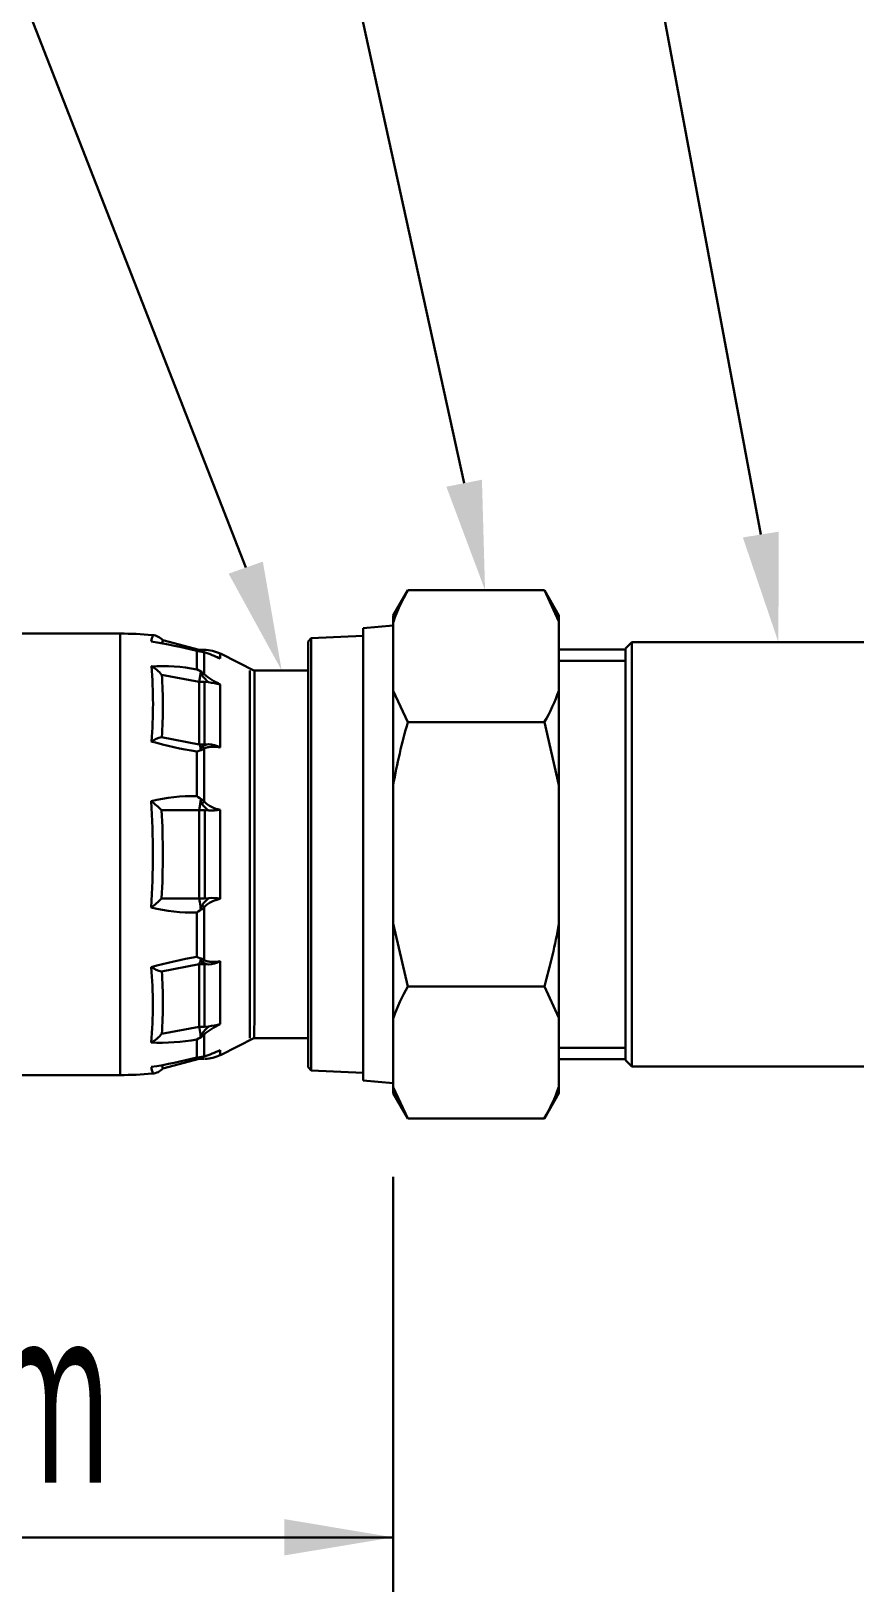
# Model space of a CAD drawing. Header units: centimetres. Extents: x 394264 to 551709, y 50011 to 59011.
# Drawn here: x 545513 to 545624.1, y 52250.1 to 52460.5 of the extents above; entities that cross this region are included whole.
import ezdxf

# ---------------------------------------------------------------- set-up
doc = ezdxf.new("R2010")
doc.units = ezdxf.units.CM
doc.layers.add('0-KRCN-YNG-DETAY-ÇERÇEVE', color=71, linetype='Continuous', lineweight=40)
doc.layers.add('T-DETAY', color=9, linetype='Continuous', lineweight=30)
doc.styles.add('ROMANS', font='tahoma.ttf', dxfattribs={"width": 0.8})

# ---------------------------------------------------------------- blocks, each defined once
blk = doc.blocks.new('G$C7454597B')
at = {"layer": 'T-DETAY', "color": 6}
for p, q in [((478.67, -340.8, 69118.56), (500.64, -458.4, 69118.56)), ((459.7, -359.68, 69118.56), (480.63, -454.93, 69118.56)), ((434.55, -380.32, 69118.56), (465.9, -460.62, 69118.56)), ((475.85, -529.66, 69118.56), (475.85, -501.69, 69118.56)), ((402.83, -525.99, 69118.56), (475.85, -525.99, 69118.56))]:
    blk.add_line(p, q, dxfattribs=at)
at = {"layer": 'T-DETAY'}
for p, q in [((475.85, -463.84, 69118.56), (476.83, -462.15, 69118.56)), ((476.83, -462.15, 69118.56), (486.04, -462.15, 69118.56)), ((486.04, -462.15, 69118.56), (487.02, -464.26, 69118.56)), ((486.04, -462.15, 69118.56), (487.02, -463.84, 69118.56)), ((475.85, -464.26, 69118.56), (475.85, -463.84, 69118.56)), ((487.02, -464.26, 69118.56), (487.02, -463.84, 69118.56)), ((473.81, -464.7, 69118.56), (475.85, -464.53, 69118.56)), ((473.81, -495.2, 69118.56), (473.81, -464.7, 69118.56)), ((475.85, -466.6, 69118.56), (475.85, -464.26, 69118.56)), ((487.02, -468.93, 69118.56), (487.02, -464.26, 69118.56)), ((445, -465.06, 69118.56), (457.43, -465.06, 69118.56)), ((457.43, -494.84, 69118.56), (457.43, -465.06, 69118.56)), ((460.25, -465.71, 69118.56), (460.3, -465.51, 69118.56)), ((460.3, -465.51, 69118.56), (462.75, -466.17, 69118.56)), ((470.11, -465.6, 69118.56), (470.32, -465.37, 69118.56)), ((470.11, -494.3, 69118.56), (470.11, -465.6, 69118.56)), ((470.32, -465.37, 69118.56), (473.81, -465.22, 69118.56)), ((470.32, -494.53, 69118.56), (470.32, -465.37, 69118.56)), ((491.52, -466.07, 69118.56), (491.95, -465.65, 69118.56)), ((491.95, -494.25, 69118.56), (491.95, -465.65, 69118.56)), ((491.95, -465.65, 69118.56), (520.29, -465.65, 69118.56)), ((462.59, -467.48, 69118.56), (462.59, -466.24, 69118.56)), ((462.75, -466.17, 69118.56), (463.12, -466.17, 69118.56)), ((462.99, -466.31, 69118.56), (463.09, -466.33, 69118.56)), ((463.09, -467.8, 69118.56), (463.09, -466.33, 69118.56)), ((464.19, -466.42, 69118.56), (466.53, -467.6, 69118.56)), ((475.85, -468.93, 69118.56), (475.85, -466.6, 69118.56)), ((487.02, -466.14, 69118.56), (491.52, -466.14, 69118.56)), ((487.02, -466.91, 69118.56), (491.52, -466.91, 69118.56)), ((491.52, -493.83, 69118.56), (491.52, -466.07, 69118.56)), ((460.22, -467.85, 69118.56), (462.75, -468.33, 69118.56)), ((462.75, -468.33, 69118.56), (462.82, -467.93, 69118.56)), ((462.82, -467.93, 69118.56), (462.84, -467.73, 69118.56)), ((462.84, -467.73, 69118.56), (462.94, -467.87, 69118.56)), ((462.99, -467.72, 69118.56), (463.09, -467.8, 69118.56)), ((466.18, -492.34, 69118.56), (466.18, -467.56, 69118.56)), ((466.46, -467.56, 69118.56), (470.11, -467.56, 69118.56)), ((462.75, -468.33, 69118.56), (463.12, -468.33, 69118.56)), ((462.75, -470.2, 69118.56), (462.75, -468.33, 69118.56)), ((463.12, -468.33, 69118.56), (463.39, -468.35, 69118.56)), ((475.85, -468.93, 69118.56), (476.83, -471.05, 69118.56)), ((475.85, -475.28, 69118.56), (475.85, -468.93, 69118.56)), ((487.02, -475.28, 69118.56), (487.02, -468.93, 69118.56)), ((462.75, -472.54, 69118.56), (462.75, -470.2, 69118.56)), ((476.83, -471.05, 69118.56), (486.04, -471.05, 69118.56)), ((486.04, -471.05, 69118.56), (487.02, -475.28, 69118.56)), ((460.22, -472.06, 69118.56), (462.75, -472.54, 69118.56)), ((462.59, -476.02, 69118.56), (462.59, -473.04, 69118.56)), ((462.75, -472.54, 69118.56), (463.12, -472.54, 69118.56)), ((462.84, -472.75, 69118.56), (462.85, -472.82, 69118.56)), ((462.85, -472.82, 69118.56), (462.94, -472.71, 69118.56)), ((462.99, -472.89, 69118.56), (463.09, -472.83, 69118.56)), ((463.09, -476.4, 69118.56), (463.09, -472.83, 69118.56)), ((463.12, -472.54, 69118.56), (463.39, -472.53, 69118.56)), ((475.85, -479.95, 69118.56), (475.85, -475.28, 69118.56)), ((487.02, -484.62, 69118.56), (487.02, -475.28, 69118.56)), ((462.82, -476.6, 69118.56), (462.84, -476.35, 69118.56)), ((462.84, -476.35, 69118.56), (462.94, -476.53, 69118.56)), ((462.99, -476.29, 69118.56), (463.09, -476.4, 69118.56)), ((460.22, -476.98, 69118.56), (462.75, -476.98, 69118.56)), ((462.75, -476.98, 69118.56), (462.82, -476.6, 69118.56)), ((462.75, -476.98, 69118.56), (463.12, -476.98, 69118.56)), ((462.75, -479.95, 69118.56), (462.75, -476.98, 69118.56)), ((463.12, -476.98, 69118.56), (463.39, -476.99, 69118.56)), ((462.75, -482.92, 69118.56), (462.75, -479.95, 69118.56)), ((475.85, -484.62, 69118.56), (475.85, -479.95, 69118.56)), ((460.22, -482.92, 69118.56), (462.75, -482.92, 69118.56)), ((462.59, -486.86, 69118.56), (462.59, -483.88, 69118.56)), ((462.75, -482.92, 69118.56), (463.12, -482.92, 69118.56)), ((462.84, -483.45, 69118.56), (462.85, -483.54, 69118.56)), ((462.85, -483.54, 69118.56), (462.94, -483.37, 69118.56)), ((462.99, -483.6, 69118.56), (463.09, -483.5, 69118.56)), ((463.09, -487.07, 69118.56), (463.09, -483.5, 69118.56)), ((463.12, -482.92, 69118.56), (463.39, -482.91, 69118.56)), ((475.85, -484.62, 69118.56), (476.83, -488.85, 69118.56)), ((475.85, -490.97, 69118.56), (475.85, -484.62, 69118.56)), ((487.02, -490.97, 69118.56), (487.02, -484.62, 69118.56)), ((462.99, -487.01, 69118.56), (463.09, -487.07, 69118.56)), ((460.22, -487.84, 69118.56), (462.75, -487.36, 69118.56)), ((462.75, -487.36, 69118.56), (462.82, -487.23, 69118.56)), ((462.75, -487.36, 69118.56), (463.12, -487.36, 69118.56)), ((462.75, -489.7, 69118.56), (462.75, -487.36, 69118.56)), ((462.82, -487.23, 69118.56), (462.84, -487.08, 69118.56)), ((462.84, -487.08, 69118.56), (462.94, -487.19, 69118.56)), ((463.12, -487.36, 69118.56), (463.39, -487.37, 69118.56)), ((476.83, -488.85, 69118.56), (486.04, -488.85, 69118.56)), ((486.04, -488.85, 69118.56), (487.02, -490.97, 69118.56)), ((462.75, -491.57, 69118.56), (462.75, -489.7, 69118.56)), ((475.85, -493.3, 69118.56), (475.85, -490.97, 69118.56)), ((487.02, -495.64, 69118.56), (487.02, -490.97, 69118.56)), ((460.22, -492.05, 69118.56), (462.75, -491.57, 69118.56)), ((462.75, -491.57, 69118.56), (463.12, -491.57, 69118.56)), ((462.84, -492.09, 69118.56), (462.85, -492.17, 69118.56)), ((462.85, -492.17, 69118.56), (462.94, -492.03, 69118.56)), ((462.99, -492.18, 69118.56), (463.09, -492.09, 69118.56)), ((463.09, -493.57, 69118.56), (463.09, -492.09, 69118.56)), ((463.12, -491.57, 69118.56), (463.39, -491.55, 69118.56)), ((462.6, -493.66, 69118.56), (462.6, -492.42, 69118.56)), ((464.19, -493.48, 69118.56), (466.49, -492.32, 69118.56)), ((466.45, -492.34, 69118.56), (470.11, -492.34, 69118.56)), ((475.85, -495.64, 69118.56), (475.85, -493.3, 69118.56)), ((487.02, -492.99, 69118.56), (491.52, -492.99, 69118.56)), ((460.25, -494.21, 69118.56), (460.3, -494.39, 69118.56)), ((460.3, -494.39, 69118.56), (462.75, -493.73, 69118.56)), ((462.75, -493.73, 69118.56), (463.12, -493.73, 69118.56)), ((462.99, -493.59, 69118.56), (463.09, -493.57, 69118.56)), ((470.11, -494.3, 69118.56), (470.32, -494.53, 69118.56)), ((487.02, -493.76, 69118.56), (491.52, -493.76, 69118.56)), ((491.52, -493.83, 69118.56), (491.95, -494.25, 69118.56)), ((491.95, -494.25, 69118.56), (520.29, -494.25, 69118.56)), ((445, -494.84, 69118.56), (457.43, -494.84, 69118.56)), ((470.32, -494.53, 69118.56), (473.81, -494.68, 69118.56)), ((473.81, -495.2, 69118.56), (475.85, -495.37, 69118.56)), ((475.85, -495.64, 69118.56), (476.83, -497.75, 69118.56)), ((475.85, -496.06, 69118.56), (475.85, -495.64, 69118.56)), ((475.85, -496.06, 69118.56), (476.83, -497.75, 69118.56)), ((486.04, -497.75, 69118.56), (487.02, -496.06, 69118.56)), ((487.02, -496.06, 69118.56), (487.02, -495.64, 69118.56)), ((476.83, -497.75, 69118.56), (486.04, -497.75, 69118.56))]:
    blk.add_line(p, q, dxfattribs=at)
for centre, radius, start, end in [((486.89, -468.08, 69118.56), 11.67, 149.4697, 160.9328), ((457.43, -486.72, 69118.56), 21.65, 84.2789, 90), ((461.42, -465.85, 69118.56), 1.91, 159.2276, 172.5845), ((454.03, -500.02, 69118.56), 34.85, 75.7727, 80.9322), ((459.52, -466.23, 69118.56), 1.06, 42.3498, 85.4492), ((462.45, -468.36, 69118.56), 2.12, 75.0407, 86.0521), ((463.24, -465.05, 69118.56), 1.28, 251.8432, 258.7649), ((462.86, -466.79, 69118.56), 0.518, 72.5385, 90.9331), ((463.12, -468.51, 69118.56), 2.34, 62.8864, 90.7231), ((461.32, -472.42, 69118.56), 6.34, 63.2457, 73.8231), ((463.19, -468.48, 69118.56), 1.98, 60.3704, 72.2294), ((460.19, -480.2, 69118.56), 12.94, 79.3148, 92.9774), ((458.71, -468.96, 69118.56), 1.87, 36.1787, 64.2343), ((431.1, -469.81, 69118.56), 28.54, 354.8955, 5.1018), ((433.34, -469.95, 69118.56), 26.97, 355.5289, 4.4711), ((461.17, -470.29, 69118.56), 3.16, 54.6153, 63.1015), ((465.61, -465.82, 69118.56), 3.37, 217.6003, 228.792), ((465.96, -464.48, 69118.56), 4.39, 229.1496, 246.0133), ((3297.79, -470.43, 69118.56), 2834.67, 179.95756, 180.04254), ((462.44, -475.72, 69118.56), 7.43, 76.5519, 82.6799), ((3261.05, -470.57, 69118.56), 2796.88, 179.95758, 180.04459), ((475.98, -465.12, 69118.56), 11.67, 329.4697, 340.9328), ((460.76, -474.34, 69118.56), 2.35, 103.3711, 121.8765), ((467.6, -443.48, 69118.56), 29.97, 254.3542, 260.377), ((465, -478.94, 69118.56), 6.38, 108.3513, 112.196), ((463.44, -473.31, 69118.56), 0.78, 93.184, 129.2307), ((463.37, -474.16, 69118.56), 1.63, 60.6582, 89.3796), ((462.45, -488.79, 69118.56), 12.77, 89.3733, 103.2777), ((456.3, -480.71, 69118.56), 5.41, 43.5902, 53.4708), ((401.81, -479.95, 69118.56), 57.82, 356.4396, 3.5585), ((458.26, -482.74, 69118.56), 7.99, 53.7177, 57.1899), ((464.49, -474.96, 69118.56), 2.01, 225.5678, 260.9078), ((405.85, -479.95, 69118.56), 54.45, 356.8704, 3.1296), ((464.32, -475.63, 69118.56), 1.65, 213.0008, 235.5131), ((6389.36, -479.94, 69118.56), 5926.23, 179.971348, 180.028832), ((463.63, -474.41, 69118.56), 2.59, 264.7604, 282.1339), ((6137.82, -479.76, 69118.56), 5673.64, 179.97153, 180.03219), ((456.3, -479.19, 69118.56), 5.41, 306.5227, 316.4036), ((462.45, -471.11, 69118.56), 12.77, 256.7223, 270.6284), ((458.26, -477.16, 69118.56), 7.99, 302.8145, 306.2963), ((459.21, -483.77, 69118.56), 3.64, 5.1287, 13.4769), ((464.33, -484.27, 69118.56), 1.65, 124.5145, 147.0037), ((464.49, -484.94, 69118.56), 2.01, 99.2012, 134.4745), ((463.63, -485.49, 69118.56), 2.6, 77.962, 95.2841), ((467.61, -516.42, 69118.56), 29.98, 99.622, 105.645), ((465.01, -480.94, 69118.56), 6.4, 247.8102, 251.6034), ((460.76, -485.56, 69118.56), 2.35, 238.1165, 256.6237), ((431.1, -490.09, 69118.56), 28.53, 354.8952, 5.1021), ((433.34, -489.95, 69118.56), 26.97, 355.5289, 4.4711), ((463.43, -486.59, 69118.56), 0.779, 230.9638, 266.8554), ((3488.9, -489.46, 69118.56), 3025.78, 179.96033, 180.03994), ((463.37, -485.74, 69118.56), 1.63, 270.6423, 299.4264), ((3263.73, -489.15, 69118.56), 2799.56, 179.95917, 180.04611), ((486.89, -494.78, 69118.56), 11.67, 149.4697, 160.9328), ((458.71, -490.94, 69118.56), 1.87, 295.7608, 323.8158), ((461.17, -489.61, 69118.56), 3.16, 296.9063, 305.3629), ((455.83, -492.97, 69118.56), 7.07, 7.1725, 11.4646), ((465.62, -494.09, 69118.56), 3.37, 131.2247, 142.3668), ((465.97, -495.43, 69118.56), 4.41, 114.0606, 130.8562), ((462.44, -484.19, 69118.56), 7.42, 277.3781, 283.5129), ((460.19, -479.7, 69118.56), 12.95, 267.0231, 280.6927), ((461.3, -487.46, 69118.56), 6.37, 286.2647, 296.7809), ((454.03, -459.88, 69118.56), 34.84, 279.0675, 284.2322), ((461.42, -494.04, 69118.56), 1.91, 187.4155, 200.7724), ((459.52, -493.67, 69118.56), 1.06, 274.0336, 317.614), ((462.45, -491.54, 69118.56), 2.12, 273.9561, 284.7899), ((462.81, -492.69, 69118.56), 0.944, 272.846, 282.3322), ((463.12, -491.39, 69118.56), 2.34, 270.7167, 297.0866), ((457.43, -473.18, 69118.56), 21.65, 270, 275.721), ((475.98, -491.82, 69118.56), 11.67, 329.4697, 340.9328)]:
    blk.add_arc(centre, radius, start, end, dxfattribs=at)
for points, weights in [([(463.09, -466.33, 69118.56), (463.05, -466.3, 69118.56), (463.01, -466.29, 69118.56)], [1, 0.985805298062, 1]), ([(463.09, -467.8, 69118.56), (463.02, -467.81, 69118.56), (462.94, -467.87, 69118.56)], [1, 0.949627816995, 1]), ([(463.09, -472.83, 69118.56), (463.02, -472.75, 69118.56), (462.94, -472.71, 69118.56)], [1, 0.949703547245, 1]), ([(462.94, -476.53, 69118.56), (463.02, -476.46, 69118.56), (463.09, -476.4, 69118.56)], [1, 0.949561074572, 1]), ([(463.09, -483.5, 69118.56), (463.02, -483.44, 69118.56), (462.94, -483.37, 69118.56)], [1, 0.949593606199, 1]), ([(462.94, -487.19, 69118.56), (463.02, -487.15, 69118.56), (463.09, -487.07, 69118.56)], [1, 0.949435792645, 1]), ([(462.94, -492.03, 69118.56), (463.02, -492.08, 69118.56), (463.09, -492.09, 69118.56)], [1, 0.949468800727, 1]), ([(463.02, -493.61, 69118.56), (463.05, -493.6, 69118.56), (463.09, -493.57, 69118.56)], [1, 0.985562135606, 1])]:
    blk.add_rational_spline(points, weights, degree=2, dxfattribs=at)
for points, knots in [([(464.17, -466.42, 69118.56), (464.17, -466.42, 69118.56), (464.17, -466.44, 69118.56), (464.17, -466.56, 69118.56), (464.17, -466.64, 69118.56), (464.17, -466.75, 69118.56)], [0.5008595, 0.5008595, 0.5008595, 0.5008595, 0.75, 0.75, 1, 1, 1, 1]), ([(462.84, -467.73, 69118.56), (462.85, -467.72, 69118.56), (462.85, -467.7, 69118.56), (462.86, -467.68, 69118.56), (462.87, -467.67, 69118.56), (462.91, -467.67, 69118.56), (462.93, -467.68, 69118.56), (462.96, -467.7, 69118.56), (462.98, -467.71, 69118.56), (462.99, -467.72, 69118.56)], [0, 0, 0, 0, 0.25, 0.25, 0.5, 0.5, 0.75, 0.75, 1, 1, 1, 1]), ([(466.48, -467.57, 69118.56), (466.48, -467.57, 69118.56), (466.48, -467.65, 69118.56), (466.48, -467.96, 69118.56), (466.48, -468.2, 69118.56), (466.48, -469.13, 69118.56), (466.48, -470.04, 69118.56), (466.48, -471.2, 69118.56)], [0.8750186, 0.8750186, 0.8750186, 0.8750186, 0.90625, 0.90625, 0.9375, 0.9375, 1, 1, 1, 1]), ([(466.48, -471.2, 69118.56), (466.48, -472.35, 69118.56), (466.48, -473.71, 69118.56), (466.48, -475.96, 69118.56), (466.48, -476.73, 69118.56), (466.48, -478.32, 69118.56), (466.48, -479.14, 69118.56), (466.48, -481.56, 69118.56), (466.48, -483.19, 69118.56), (466.48, -486.17, 69118.56), (466.48, -487.55, 69118.56), (466.48, -489.27, 69118.56), (466.48, -489.79, 69118.56), (466.48, -490.69, 69118.56), (466.48, -491.07, 69118.56), (466.47, -491.69, 69118.56), (466.47, -491.93, 69118.56), (466.47, -492.24, 69118.56), (466.47, -492.33, 69118.56), (466.47, -492.33, 69118.56), (466.47, -492.33, 69118.56), (466.47, -492.33, 69118.56)], [0, 0, 0, 0, 0.0625, 0.0625, 0.09375, 0.09375, 0.125, 0.125, 0.1875, 0.1875, 0.25, 0.25, 0.28125, 0.28125, 0.3125, 0.3125, 0.34375, 0.34375, 0.375, 0.375, 0.3751869, 0.3751869, 0.3751869, 0.3751869]), ([(476.83, -471.05, 69118.56), (476.63, -471.74, 69118.56), (476.44, -472.44, 69118.56), (476.12, -473.86, 69118.56), (475.97, -474.57, 69118.56), (475.85, -475.28, 69118.56)], [0, 0, 0, 0, 0.5, 0.5, 1, 1, 1, 1]), ([(462.75, -472.54, 69118.56), (462.76, -472.54, 69118.56), (462.77, -472.55, 69118.56), (462.78, -472.57, 69118.56), (462.8, -472.6, 69118.56), (462.81, -472.63, 69118.56), (462.82, -472.67, 69118.56), (462.83, -472.71, 69118.56), (462.84, -472.74, 69118.56), (462.84, -472.75, 69118.56)], [0, 0, 0, 0, 0.150754, 0.298829, 0.444251, 0.587049, 0.727252, 0.864891, 1, 1, 1, 1]), ([(462.99, -472.89, 69118.56), (462.98, -472.89, 69118.56), (462.97, -472.89, 69118.56), (462.96, -472.9, 69118.56), (462.95, -472.9, 69118.56), (462.93, -472.9, 69118.56), (462.92, -472.9, 69118.56), (462.91, -472.9, 69118.56), (462.91, -472.9, 69118.56), (462.9, -472.9, 69118.56), (462.9, -472.9, 69118.56), (462.89, -472.9, 69118.56), (462.89, -472.9, 69118.56), (462.88, -472.9, 69118.56), (462.88, -472.89, 69118.56), (462.88, -472.89, 69118.56), (462.87, -472.89, 69118.56), (462.87, -472.88, 69118.56), (462.87, -472.88, 69118.56), (462.86, -472.87, 69118.56), (462.86, -472.86, 69118.56), (462.85, -472.86, 69118.56), (462.85, -472.84, 69118.56), (462.85, -472.83, 69118.56), (462.85, -472.82, 69118.56)], [0, 0, 0, 0, 0.187445, 0.187445, 0.187445, 0.369676, 0.369676, 0.369676, 0.436543, 0.436543, 0.436543, 0.50475, 0.50475, 0.50475, 0.563975, 0.563975, 0.563975, 0.637203, 0.637203, 0.637203, 0.771249, 0.771249, 0.771249, 1, 1, 1, 1]), ([(464.17, -472.74, 69118.56), (463.98, -472.71, 69118.56), (463.79, -472.69, 69118.56), (463.51, -472.7, 69118.56), (463.42, -472.71, 69118.56), (463.24, -472.75, 69118.56), (463.16, -472.78, 69118.56), (463.09, -472.83, 69118.56)], [0, 0, 0, 0, 0.5, 0.5, 0.75, 0.75, 1, 1, 1, 1]), ([(462.84, -476.35, 69118.56), (462.85, -476.33, 69118.56), (462.85, -476.31, 69118.56), (462.86, -476.28, 69118.56), (462.87, -476.26, 69118.56), (462.91, -476.24, 69118.56), (462.93, -476.25, 69118.56), (462.96, -476.27, 69118.56), (462.98, -476.28, 69118.56), (462.99, -476.29, 69118.56)], [0, 0, 0, 0, 0.25, 0.25, 0.5, 0.5, 0.75, 0.75, 1, 1, 1, 1]), ([(462.99, -483.6, 69118.56), (462.98, -483.61, 69118.56), (462.97, -483.62, 69118.56), (462.96, -483.63, 69118.56), (462.95, -483.64, 69118.56), (462.93, -483.64, 69118.56), (462.92, -483.65, 69118.56), (462.92, -483.65, 69118.56), (462.91, -483.65, 69118.56), (462.91, -483.65, 69118.56), (462.9, -483.65, 69118.56), (462.89, -483.65, 69118.56), (462.89, -483.65, 69118.56), (462.89, -483.65, 69118.56), (462.88, -483.65, 69118.56), (462.88, -483.64, 69118.56), (462.87, -483.64, 69118.56), (462.87, -483.63, 69118.56), (462.87, -483.63, 69118.56), (462.86, -483.62, 69118.56), (462.86, -483.61, 69118.56), (462.85, -483.6, 69118.56), (462.85, -483.58, 69118.56), (462.85, -483.56, 69118.56), (462.85, -483.54, 69118.56)], [0, 0, 0, 0, 0.184357, 0.184357, 0.184357, 0.361947, 0.361947, 0.361947, 0.430051, 0.430051, 0.430051, 0.499529, 0.499529, 0.499529, 0.560147, 0.560147, 0.560147, 0.632347, 0.632347, 0.632347, 0.763188, 0.763188, 0.763188, 1, 1, 1, 1]), ([(486.04, -488.85, 69118.56), (486.24, -488.16, 69118.56), (486.42, -487.46, 69118.56), (486.75, -486.04, 69118.56), (486.9, -485.33, 69118.56), (487.02, -484.62, 69118.56)], [0, 0, 0, 0, 0.5, 0.5, 1, 1, 1, 1]), ([(462.84, -487.08, 69118.56), (462.85, -487.07, 69118.56), (462.85, -487.05, 69118.56), (462.86, -487.02, 69118.56), (462.87, -487.01, 69118.56), (462.91, -486.99, 69118.56), (462.93, -486.99, 69118.56), (462.96, -487, 69118.56), (462.98, -487.01, 69118.56), (462.99, -487.01, 69118.56)], [0, 0, 0, 0, 0.25, 0.25, 0.5, 0.5, 0.75, 0.75, 1, 1, 1, 1]), ([(463.09, -487.07, 69118.56), (463.16, -487.12, 69118.56), (463.24, -487.15, 69118.56), (463.42, -487.19, 69118.56), (463.51, -487.2, 69118.56), (463.79, -487.21, 69118.56), (463.98, -487.19, 69118.56), (464.17, -487.16, 69118.56)], [0, 0, 0, 0, 0.25, 0.25, 0.5, 0.5, 1, 1, 1, 1]), ([(462.87, -492.22, 69118.56), (462.86, -492.22, 69118.56), (462.86, -492.21, 69118.56), (462.85, -492.21, 69118.56), (462.85, -492.19, 69118.56), (462.85, -492.18, 69118.56), (462.85, -492.17, 69118.56)], [0.6289285, 0.6289285, 0.6289285, 0.6289285, 0.7582155, 0.7582155, 0.7582155, 1, 1, 1, 1]), ([(462.99, -492.18, 69118.56), (462.98, -492.19, 69118.56), (462.97, -492.2, 69118.56), (462.96, -492.2, 69118.56), (462.95, -492.21, 69118.56), (462.94, -492.22, 69118.56), (462.92, -492.22, 69118.56), (462.92, -492.23, 69118.56), (462.91, -492.23, 69118.56), (462.91, -492.23, 69118.56), (462.9, -492.23, 69118.56), (462.9, -492.23, 69118.56), (462.89, -492.23, 69118.56), (462.89, -492.23, 69118.56), (462.88, -492.23, 69118.56), (462.88, -492.23, 69118.56), (462.87, -492.23, 69118.56), (462.87, -492.23, 69118.56), (462.87, -492.22, 69118.56)], [0, 0, 0, 0, 0.1806474, 0.1806474, 0.1806474, 0.3525188, 0.3525188, 0.3525188, 0.423091, 0.423091, 0.423091, 0.4951592, 0.4951592, 0.4951592, 0.5572131, 0.5572131, 0.5572131, 0.6289285, 0.6289285, 0.6289285, 0.6289285]), ([(464.17, -493.14, 69118.56), (464.17, -493.26, 69118.56), (464.17, -493.34, 69118.56), (464.17, -493.45, 69118.56), (464.17, -493.48, 69118.56), (464.17, -493.48, 69118.56), (464.17, -493.48, 69118.56), (464.17, -493.48, 69118.56)], [0, 0, 0, 0, 0.25, 0.25, 0.5, 0.5, 0.5008616, 0.5008616, 0.5008616, 0.5008616]), ([(462.84, -493.63, 69118.56), (462.85, -493.63, 69118.56), (462.85, -493.63, 69118.56), (462.86, -493.63, 69118.56), (462.87, -493.62, 69118.56), (462.91, -493.61, 69118.56), (462.93, -493.61, 69118.56), (462.96, -493.6, 69118.56), (462.98, -493.6, 69118.56), (462.99, -493.59, 69118.56)], [0, 0, 0, 0, 0.25, 0.25, 0.5, 0.5, 0.75, 0.75, 1, 1, 1, 1])]:
    blk.add_open_spline(points, degree=3, knots=knots, dxfattribs=at)
at = {"layer": 'T-DETAY', "color": 6}
for points in [[(481.83, -454.7, 69118.56), (482.04, -462.15, 69118.56), (479.43, -455.17, 69118.56)], [(501.85, -458.2, 69118.56), (501.83, -465.65, 69118.56), (499.43, -458.59, 69118.56)], [(467.05, -460.22, 69118.56), (468.32, -467.56, 69118.56), (464.74, -461.03, 69118.56)], [(468.5, -527.21, 69118.56), (468.5, -524.76, 69118.56), (475.85, -525.99, 69118.56)]]:
    blk.add_solid(points, dxfattribs=at)
at = {"layer": 'T-DETAY', "color": 7, "style": 'ROMANS', "width": 0.6}
blk.add_text('MIN. 6.5 cm', height=11.9956, dxfattribs=at).set_placement((406.13, -522.31, 69118.56))
blk = doc.blocks.new('*U239')
at = {"layer": '0-KRCN-YNG-DETAY-ÇERÇEVE', "xscale": 2, "yscale": 2, "zscale": 2}
blk.add_blockref('G$C7454597B', (0, 0), dxfattribs=at)

msp = doc.modelspace()

# ---------------------------------------------------------------- block references
at = {"layer": '0-KRCN-YNG-DETAY-ÇERÇEVE'}
msp.add_blockref('*U239', (544610.18, 53309.44), dxfattribs=at)

doc.saveas('drawing.dxf')
